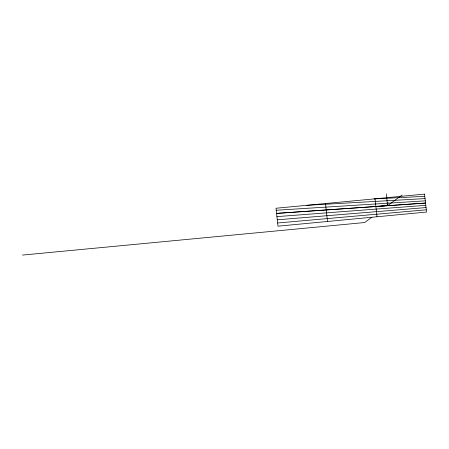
<?xml version="1.0" encoding="UTF-8"?>
<svg xmlns="http://www.w3.org/2000/svg" width="449" height="449" viewBox="0 0 449 449"><rect width="100%" height="100%" fill="white"/><g stroke="black" fill="none" stroke-linecap="round" stroke-linejoin="round"><path stroke-width="0.67" d="M402.152 194.967L387.453 205.732L387.942 202.662M371.918 217.204L364.7 222.53L22.45 255.083M375.257 206.433L387.442 205.586M277.645 222.996L426.297 209.806M277.286 219.808L426.05 207.567M276.932 216.62L425.798 205.322M425.54 203.038L276.573 213.393L425.545 203.083M276.219 210.25L425.298 200.838M306.835 205.305L425.046 198.593M374.107 198.907L424.793 196.353M386.454 193.917L387.453 205.732M375.027 198.817L377.031 216.76M325.508 203.526L327.517 221.469M424.546 194.108L275.995 208.241L277.998 226.178L426.55 212.051L424.546 194.108"/></g></svg>
